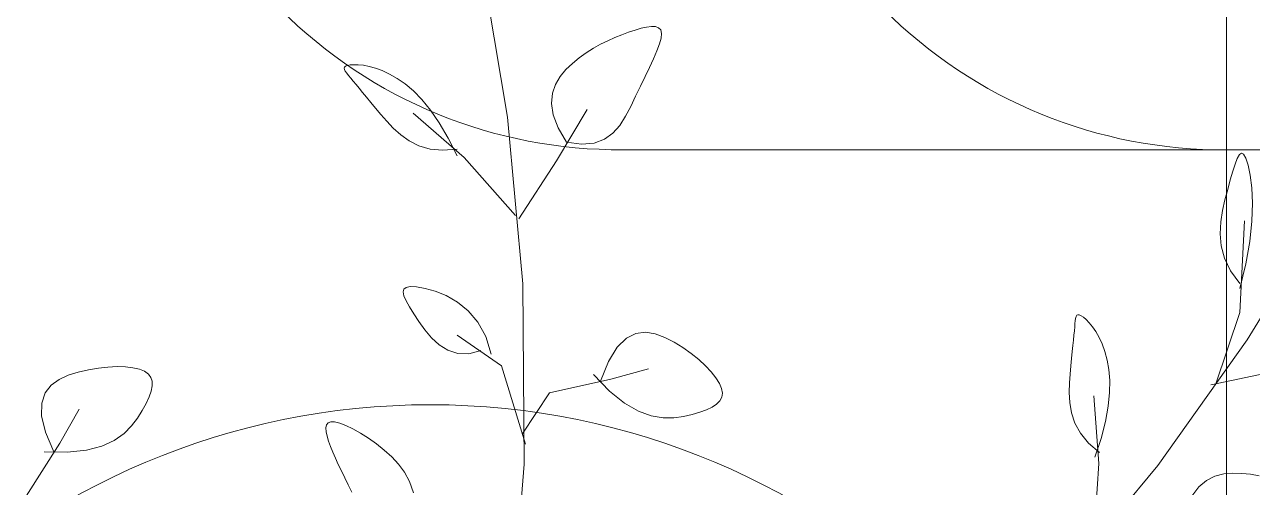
# Model space of a CAD drawing. Header units: centimetres. Extents: x -26724 to 60145, y -23645 to 6771.
# Drawn here: x -10800.5 to -10749.7, y 1066.9 to 1086.1 of the extents above; entities that cross this region are included whole.
import ezdxf

# ---------------------------------------------------------------- set-up
doc = ezdxf.new("R2010")
doc.units = ezdxf.units.CM
for name, pattern in [('AUSGEZOGEN', [0]), ('DALEKOVOD_VN', [5, 2.5, -2.5]), ('PUNKT2_S9', [0.35, 0.15, -0.1, 0, -0.1])]:
    doc.linetypes.add(name, pattern=pattern)
doc.layers.add('3.IZGLED 2', color=7, linetype='Continuous', lineweight=9, true_color=0x4a4a4a)
doc.layers.add('Moebel', color=252, linetype='PUNKT2_S9', lineweight=13)

# ---------------------------------------------------------------- blocks, each defined once
blk = doc.blocks.new('ggggt')
at = {"layer": 'Moebel', "color": 91, "linetype": 'AUSGEZOGEN', "lineweight": 18, "transparency": 33554687}
for p, q in [((1570.942, 2032.319, 13.5), (1569.881, 2038.609, 13.5)), ((1576.478, 2035.995, 13.5), (1576.707, 2036.048, 13.5)), ((1576.707, 2036.048, 13.5), (1576.908, 2036.072, 13.5)), ((1576.908, 2036.072, 13.5), (1577.076, 2036.064, 13.5)), ((1577.076, 2036.064, 13.5), (1577.206, 2036.017, 13.5)), ((1575.098, 2035.48, 13.5), (1575.392, 2035.61, 13.5)), ((1575.392, 2035.61, 13.5), (1575.679, 2035.727, 13.5)), ((1575.679, 2035.727, 13.5), (1575.959, 2035.83, 13.5)), ((1575.959, 2035.83, 13.5), (1576.226, 2035.921, 13.5)), ((1576.226, 2035.921, 13.5), (1576.478, 2035.995, 13.5)), ((1577.206, 2036.017, 13.5), (1577.291, 2035.925, 13.5)), ((1577.309, 2035.589, 13.5), (1577.243, 2035.345, 13.5)), ((1577.291, 2035.925, 13.5), (1577.326, 2035.784, 13.5)), ((1577.326, 2035.784, 13.5), (1577.309, 2035.589, 13.5)), ((1574.209, 2034.981, 13.5), (1574.504, 2035.167, 13.5)), ((1574.504, 2035.167, 13.5), (1574.801, 2035.332, 13.5)), ((1574.801, 2035.332, 13.5), (1575.098, 2035.48, 13.5)), ((1577.136, 2035.058, 13.5), (1576.997, 2034.733, 13.5)), ((1577.243, 2035.345, 13.5), (1577.136, 2035.058, 13.5)), ((1573.365, 2034.286, 13.5), (1573.635, 2034.543, 13.5)), ((1573.635, 2034.543, 13.5), (1573.918, 2034.774, 13.5)), ((1573.918, 2034.774, 13.5), (1574.209, 2034.981, 13.5)), ((1576.997, 2034.733, 13.5), (1576.831, 2034.376, 13.5)), ((1564.172, 2034.338, 13.5), (1564.186, 2034.384, 13.5)), ((1564.185, 2034.281, 13.5), (1564.172, 2034.338, 13.5)), ((1564.224, 2034.214, 13.5), (1564.185, 2034.281, 13.5)), ((1564.186, 2034.384, 13.5), (1564.23, 2034.422, 13.5)), ((1564.283, 2034.134, 13.5), (1564.224, 2034.214, 13.5)), ((1564.23, 2034.422, 13.5), (1564.309, 2034.452, 13.5)), ((1564.359, 2034.041, 13.5), (1564.283, 2034.134, 13.5)), ((1564.309, 2034.452, 13.5), (1564.425, 2034.475, 13.5)), ((1564.45, 2033.934, 13.5), (1564.359, 2034.041, 13.5)), ((1564.425, 2034.475, 13.5), (1564.575, 2034.487, 13.5)), ((1564.575, 2034.487, 13.5), (1564.758, 2034.484, 13.5)), ((1564.758, 2034.484, 13.5), (1564.97, 2034.462, 13.5)), ((1564.97, 2034.462, 13.5), (1565.208, 2034.416, 13.5)), ((1565.208, 2034.416, 13.5), (1565.47, 2034.344, 13.5)), ((1565.47, 2034.344, 13.5), (1565.753, 2034.24, 13.5)), ((1565.753, 2034.24, 13.5), (1566.054, 2034.1, 13.5)), ((1566.054, 2034.1, 13.5), (1566.371, 2033.92, 13.5)), ((1572.931, 2033.672, 13.5), (1573.123, 2033.997, 13.5)), ((1573.123, 2033.997, 13.5), (1573.365, 2034.286, 13.5)), ((1576.647, 2033.994, 13.5), (1576.451, 2033.593, 13.5)), ((1576.831, 2034.376, 13.5), (1576.647, 2033.994, 13.5)), ((1564.553, 2033.811, 13.5), (1564.45, 2033.934, 13.5)), ((1564.669, 2033.672, 13.5), (1564.553, 2033.811, 13.5)), ((1564.798, 2033.515, 13.5), (1564.669, 2033.672, 13.5)), ((1564.942, 2033.339, 13.5), (1564.798, 2033.515, 13.5)), ((1566.371, 2033.92, 13.5), (1566.701, 2033.69, 13.5)), ((1566.701, 2033.69, 13.5), (1567.043, 2033.4, 13.5)), ((1572.807, 2033.303, 13.5), (1572.931, 2033.672, 13.5)), ((1576.451, 2033.593, 13.5), (1576.251, 2033.177, 13.5)), ((1565.103, 2033.143, 13.5), (1564.942, 2033.339, 13.5)), ((1565.282, 2032.926, 13.5), (1565.103, 2033.143, 13.5)), ((1567.043, 2033.4, 13.5), (1567.394, 2033.04, 13.5)), ((1567.394, 2033.04, 13.5), (1567.753, 2032.601, 13.5)), ((1572.771, 2032.885, 13.5), (1572.807, 2033.303, 13.5)), ((1576.251, 2033.177, 13.5), (1576.051, 2032.757, 13.5)), ((1565.48, 2032.688, 13.5), (1565.282, 2032.926, 13.5)), ((1565.699, 2032.426, 13.5), (1565.48, 2032.688, 13.5)), ((1569.151, 2030.647, 13.5), (1567.031, 2032.485, 13.5)), ((1567.753, 2032.601, 13.5), (1568.118, 2032.073, 13.5)), ((1572.842, 2032.412, 13.5), (1572.771, 2032.885, 13.5)), ((1572.971, 2030.509, 13.5), (1574.246, 2032.632, 13.5)), ((1576.051, 2032.757, 13.5), (1575.838, 2032.348, 13.5)), ((1565.941, 2032.143, 13.5), (1565.699, 2032.426, 13.5)), ((1566.212, 2031.853, 13.5), (1565.941, 2032.143, 13.5)), ((1568.118, 2032.073, 13.5), (1568.487, 2031.445, 13.5)), ((1571.575, 2025.413, 13.5), (1570.942, 2032.319, 13.5)), ((1573.04, 2031.878, 13.5), (1572.842, 2032.412, 13.5)), ((1575.595, 2031.972, 13.5), (1575.308, 2031.648, 13.5)), ((1575.838, 2032.348, 13.5), (1575.595, 2031.972, 13.5)), ((1566.52, 2031.575, 13.5), (1566.212, 2031.853, 13.5)), ((1566.871, 2031.327, 13.5), (1566.52, 2031.575, 13.5)), ((1573.385, 2031.277, 13.5), (1573.04, 2031.878, 13.5)), ((1575.308, 2031.648, 13.5), (1574.96, 2031.397, 13.5)), ((1567.273, 2031.127, 13.5), (1566.871, 2031.327, 13.5)), ((1567.734, 2030.992, 13.5), (1567.273, 2031.127, 13.5)), ((1568.259, 2030.94, 13.5), (1567.734, 2030.992, 13.5)), ((1568.857, 2030.99, 13.5), (1568.259, 2030.94, 13.5)), ((1568.487, 2031.445, 13.5), (1568.857, 2030.707, 13.5)), ((1574.014, 2031.191, 13.5), (1573.385, 2031.277, 13.5)), ((1573.385, 2031.277, 13.5), (1573.385, 2031.277, 13.5)), ((1574.534, 2031.238, 13.5), (1574.014, 2031.191, 13.5)), ((1574.96, 2031.397, 13.5), (1574.534, 2031.238, 13.5)), ((1571.271, 2028.244, 13.5), (1569.151, 2030.647, 13.5)), ((1571.413, 2028.103, 13.5), (1572.971, 2030.509, 13.5)), ((1601.087, 2030.373, 13.5), (1601.178, 2030.607, 13.5)), ((1601.178, 2030.607, 13.5), (1601.266, 2030.762, 13.5)), ((1601.266, 2030.762, 13.5), (1601.354, 2030.824, 13.5)), ((1601.354, 2030.824, 13.5), (1601.443, 2030.781, 13.5)), ((1601.443, 2030.781, 13.5), (1601.535, 2030.62, 13.5)), ((1601.535, 2030.62, 13.5), (1601.629, 2030.33, 13.5)), ((1600.892, 2029.716, 13.5), (1600.993, 2030.072, 13.5)), ((1600.993, 2030.072, 13.5), (1601.087, 2030.373, 13.5)), ((1601.629, 2030.33, 13.5), (1601.714, 2029.917, 13.5)), ((1600.784, 2029.32, 13.5), (1600.892, 2029.716, 13.5)), ((1601.714, 2029.917, 13.5), (1601.777, 2029.386, 13.5)), ((1600.67, 2028.895, 13.5), (1600.784, 2029.32, 13.5)), ((1601.777, 2029.386, 13.5), (1601.804, 2028.746, 13.5)), ((1600.493, 2027.973, 13.5), (1600.566, 2028.444, 13.5)), ((1600.566, 2028.444, 13.5), (1600.67, 2028.895, 13.5)), ((1601.804, 2028.746, 13.5), (1601.782, 2028.002, 13.5)), ((1600.471, 2027.484, 13.5), (1600.493, 2027.973, 13.5)), ((1601.284, 2024.223, 13.5), (1601.485, 2028.021, 13.5)), ((1601.589, 2023.089, 13.5), (1604.616, 2028.018, 13.5)), ((1601.782, 2028.002, 13.5), (1601.697, 2027.162, 13.5)), ((1600.519, 2026.981, 13.5), (1600.471, 2027.484, 13.5)), ((1600.657, 2026.467, 13.5), (1600.519, 2026.981, 13.5)), ((1601.697, 2027.162, 13.5), (1601.535, 2026.233, 13.5)), ((1600.906, 2025.946, 13.5), (1600.657, 2026.467, 13.5)), ((1601.284, 2025.422, 13.5), (1600.906, 2025.946, 13.5)), ((1601.535, 2026.233, 13.5), (1601.284, 2025.222, 13.5)), ((1571.64, 2017.939, 13.5), (1571.575, 2025.413, 13.5)), ((1566.615, 2025.073, 13.5), (1566.641, 2025.19, 13.5)), ((1566.652, 2024.912, 13.5), (1566.615, 2025.073, 13.5)), ((1566.641, 2025.19, 13.5), (1566.739, 2025.265, 13.5)), ((1566.743, 2024.708, 13.5), (1566.652, 2024.912, 13.5)), ((1566.739, 2025.265, 13.5), (1566.915, 2025.296, 13.5)), ((1566.915, 2025.296, 13.5), (1567.178, 2025.282, 13.5)), ((1567.178, 2025.282, 13.5), (1567.53, 2025.223, 13.5)), ((1567.53, 2025.223, 13.5), (1567.949, 2025.107, 13.5)), ((1567.949, 2025.107, 13.5), (1568.406, 2024.921, 13.5)), ((1568.406, 2024.921, 13.5), (1568.872, 2024.653, 13.5)), ((1566.882, 2024.462, 13.5), (1566.743, 2024.708, 13.5)), ((1567.059, 2024.174, 13.5), (1566.882, 2024.462, 13.5)), ((1568.872, 2024.653, 13.5), (1569.32, 2024.29, 13.5)), ((1567.27, 2023.848, 13.5), (1567.059, 2024.174, 13.5)), ((1567.513, 2023.507, 13.5), (1567.27, 2023.848, 13.5)), ((1569.32, 2024.29, 13.5), (1569.72, 2023.819, 13.5)), ((1569.72, 2023.819, 13.5), (1570.045, 2023.228, 13.5)), ((1594.454, 2023.763, 13.5), (1594.466, 2023.883, 13.5)), ((1594.466, 2023.883, 13.5), (1594.48, 2023.981, 13.5)), ((1594.48, 2023.981, 13.5), (1594.501, 2024.056, 13.5)), ((1594.501, 2024.056, 13.5), (1594.531, 2024.106, 13.5)), ((1594.531, 2024.106, 13.5), (1594.574, 2024.129, 13.5)), ((1594.574, 2024.129, 13.5), (1594.632, 2024.124, 13.5)), ((1594.632, 2024.124, 13.5), (1594.71, 2024.089, 13.5)), ((1594.71, 2024.089, 13.5), (1594.807, 2024.024, 13.5)), ((1594.807, 2024.024, 13.5), (1594.922, 2023.926, 13.5)), ((1594.922, 2023.926, 13.5), (1595.049, 2023.795, 13.5)), ((1600.283, 2021.224, 13.5), (1601.284, 2024.223, 13.5)), ((1567.794, 2023.178, 13.5), (1567.513, 2023.507, 13.5)), ((1576.262, 2023.355, 13.5), (1575.867, 2023.158, 13.5)), ((1576.663, 2023.406, 13.5), (1576.262, 2023.355, 13.5)), ((1577.066, 2023.341, 13.5), (1576.663, 2023.406, 13.5)), ((1577.462, 2023.193, 13.5), (1577.066, 2023.341, 13.5)), ((1594.412, 2023.283, 13.5), (1594.429, 2023.463, 13.5)), ((1594.429, 2023.463, 13.5), (1594.443, 2023.623, 13.5)), ((1594.443, 2023.623, 13.5), (1594.454, 2023.763, 13.5)), ((1595.049, 2023.795, 13.5), (1595.183, 2023.629, 13.5)), ((1595.183, 2023.629, 13.5), (1595.32, 2023.429, 13.5)), ((1595.32, 2023.429, 13.5), (1595.453, 2023.192, 13.5)), ((1568.113, 2022.887, 13.5), (1567.794, 2023.178, 13.5)), ((1568.475, 2022.661, 13.5), (1568.113, 2022.887, 13.5)), ((1570.7, 2022.019, 13.5), (1568.862, 2023.29, 13.5)), ((1570.045, 2023.228, 13.5), (1570.265, 2022.503, 13.5)), ((1575.867, 2023.158, 13.5), (1575.486, 2022.783, 13.5)), ((1577.846, 2022.993, 13.5), (1577.462, 2023.193, 13.5)), ((1578.211, 2022.767, 13.5), (1577.846, 2022.993, 13.5)), ((1594.345, 2022.603, 13.5), (1594.37, 2022.855, 13.5)), ((1594.37, 2022.855, 13.5), (1594.392, 2023.081, 13.5)), ((1594.392, 2023.081, 13.5), (1594.412, 2023.283, 13.5)), ((1595.453, 2023.192, 13.5), (1595.58, 2022.919, 13.5)), ((1595.58, 2022.919, 13.5), (1595.694, 2022.607, 13.5)), ((1597.891, 2017.891, 13.5), (1601.589, 2023.089, 13.5)), ((1568.882, 2022.528, 13.5), (1568.475, 2022.661, 13.5)), ((1569.336, 2022.513, 13.5), (1568.882, 2022.528, 13.5)), ((1569.84, 2022.644, 13.5), (1569.336, 2022.513, 13.5)), ((1575.486, 2022.783, 13.5), (1575.125, 2022.199, 13.5)), ((1578.553, 2022.526, 13.5), (1578.211, 2022.767, 13.5)), ((1578.865, 2022.275, 13.5), (1578.553, 2022.526, 13.5)), ((1594.29, 2022.014, 13.5), (1594.318, 2022.323, 13.5)), ((1594.318, 2022.323, 13.5), (1594.345, 2022.603, 13.5)), ((1595.694, 2022.607, 13.5), (1595.791, 2022.255, 13.5)), ((1553.579, 2021.851, 13.5), (1553.16, 2021.752, 13.5)), ((1553.991, 2021.922, 13.5), (1553.579, 2021.851, 13.5)), ((1554.389, 2021.965, 13.5), (1553.991, 2021.922, 13.5)), ((1554.766, 2021.982, 13.5), (1554.389, 2021.965, 13.5)), ((1555.114, 2021.972, 13.5), (1554.766, 2021.982, 13.5)), ((1555.426, 2021.935, 13.5), (1555.114, 2021.972, 13.5)), ((1555.693, 2021.873, 13.5), (1555.426, 2021.935, 13.5)), ((1555.909, 2021.786, 13.5), (1555.693, 2021.873, 13.5)), ((1556.067, 2021.673, 13.5), (1555.909, 2021.786, 13.5)), ((1571.688, 2018.766, 13.5), (1570.7, 2022.019, 13.5)), ((1575.125, 2022.199, 13.5), (1574.791, 2021.375, 13.5)), ((1575.227, 2021.457, 13.5), (1576.784, 2021.883, 13.5)), ((1579.143, 2022.02, 13.5), (1578.865, 2022.275, 13.5)), ((1579.382, 2021.766, 13.5), (1579.143, 2022.02, 13.5)), ((1594.259, 2021.674, 13.5), (1594.29, 2022.014, 13.5)), ((1595.791, 2022.255, 13.5), (1595.861, 2021.859, 13.5)), ((1595.861, 2021.859, 13.5), (1595.898, 2021.412, 13.5)), ((1600.083, 2021.224, 13.5), (1603.888, 2022.024, 13.5)), ((1552.362, 2021.447, 13.5), (1552.032, 2021.208, 13.5)), ((1552.747, 2021.623, 13.5), (1552.362, 2021.447, 13.5)), ((1553.16, 2021.752, 13.5), (1552.747, 2021.623, 13.5)), ((1556.17, 2021.535, 13.5), (1556.067, 2021.673, 13.5)), ((1556.22, 2021.372, 13.5), (1556.17, 2021.535, 13.5)), ((1556.221, 2021.183, 13.5), (1556.22, 2021.372, 13.5)), ((1572.68, 2020.889, 13.5), (1575.227, 2021.457, 13.5)), ((1574.508, 2021.658, 13.5), (1575.174, 2020.967, 13.5)), ((1579.577, 2021.52, 13.5), (1579.382, 2021.766, 13.5)), ((1579.722, 2021.287, 13.5), (1579.577, 2021.52, 13.5)), ((1579.813, 2021.073, 13.5), (1579.722, 2021.287, 13.5)), ((1594.217, 2020.906, 13.5), (1594.23, 2021.303, 13.5)), ((1594.23, 2021.303, 13.5), (1594.259, 2021.674, 13.5)), ((1595.898, 2021.412, 13.5), (1595.892, 2020.91, 13.5)), ((1551.784, 2020.889, 13.5), (1551.644, 2020.47, 13.5)), ((1552.032, 2021.208, 13.5), (1551.784, 2020.889, 13.5)), ((1556.092, 2020.727, 13.5), (1556.178, 2020.968, 13.5)), ((1556.178, 2020.968, 13.5), (1556.221, 2021.183, 13.5)), ((1571.547, 2019.19, 13.5), (1572.68, 2020.889, 13.5)), ((1575.174, 2020.967, 13.5), (1575.795, 2020.469, 13.5)), ((1579.845, 2020.881, 13.5), (1579.813, 2021.073, 13.5)), ((1579.82, 2020.711, 13.5), (1579.845, 2020.881, 13.5)), ((1594.238, 2020.492, 13.5), (1594.217, 2020.906, 13.5)), ((1595.443, 2017.975, 13.5), (1595.243, 2020.774, 13.5)), ((1595.892, 2020.91, 13.5), (1595.836, 2020.345, 13.5)), ((1551.644, 2020.47, 13.5), (1551.64, 2019.936, 13.5)), ((1555.809, 2020.167, 13.5), (1555.968, 2020.46, 13.5)), ((1555.968, 2020.46, 13.5), (1556.092, 2020.727, 13.5)), ((1575.795, 2020.469, 13.5), (1576.37, 2020.135, 13.5)), ((1579.194, 2020.195, 13.5), (1579.425, 2020.305, 13.5)), ((1579.425, 2020.305, 13.5), (1579.608, 2020.426, 13.5)), ((1579.608, 2020.426, 13.5), (1579.74, 2020.56, 13.5)), ((1579.74, 2020.56, 13.5), (1579.82, 2020.711, 13.5)), ((1594.311, 2020.068, 13.5), (1594.238, 2020.492, 13.5)), ((1595.836, 2020.345, 13.5), (1595.72, 2019.714, 13.5)), ((1551.64, 2019.936, 13.5), (1551.798, 2019.268, 13.5)), ((1552.395, 2018.814, 13.5), (1553.194, 2020.216, 13.5)), ((1555.371, 2019.525, 13.5), (1555.615, 2019.85, 13.5)), ((1555.615, 2019.85, 13.5), (1555.809, 2020.167, 13.5)), ((1576.37, 2020.135, 13.5), (1576.901, 2019.94, 13.5)), ((1576.901, 2019.94, 13.5), (1577.389, 2019.855, 13.5)), ((1577.389, 2019.855, 13.5), (1577.834, 2019.855, 13.5)), ((1577.834, 2019.855, 13.5), (1578.237, 2019.912, 13.5)), ((1578.237, 2019.912, 13.5), (1578.598, 2019.999, 13.5)), ((1578.598, 2019.999, 13.5), (1578.917, 2020.094, 13.5)), ((1578.917, 2020.094, 13.5), (1579.194, 2020.195, 13.5)), ((1594.454, 2019.642, 13.5), (1594.311, 2020.068, 13.5)), ((1551.798, 2019.268, 13.5), (1552.144, 2018.448, 13.5)), ((1555.056, 2019.211, 13.5), (1555.371, 2019.525, 13.5)), ((1563.421, 2019.44, 13.5), (1563.446, 2019.563, 13.5)), ((1563.431, 2019.286, 13.5), (1563.421, 2019.44, 13.5)), ((1563.469, 2019.104, 13.5), (1563.431, 2019.286, 13.5)), ((1563.446, 2019.563, 13.5), (1563.51, 2019.649, 13.5)), ((1563.51, 2019.649, 13.5), (1563.619, 2019.693, 13.5)), ((1563.619, 2019.693, 13.5), (1563.778, 2019.691, 13.5)), ((1563.778, 2019.691, 13.5), (1563.99, 2019.64, 13.5)), ((1563.99, 2019.64, 13.5), (1564.246, 2019.543, 13.5)), ((1564.246, 2019.543, 13.5), (1564.537, 2019.404, 13.5)), ((1564.537, 2019.404, 13.5), (1564.852, 2019.228, 13.5)), ((1594.684, 2019.221, 13.5), (1594.454, 2019.642, 13.5)), ((1595.72, 2019.714, 13.5), (1595.537, 2019.009, 13.5)), ((1550.995, 2016.612, 13.5), (1552.395, 2018.814, 13.5)), ((1554.137, 2018.688, 13.5), (1554.651, 2018.926, 13.5)), ((1554.651, 2018.926, 13.5), (1555.056, 2019.211, 13.5)), ((1563.531, 2018.9, 13.5), (1563.469, 2019.104, 13.5)), ((1563.612, 2018.677, 13.5), (1563.531, 2018.9, 13.5)), ((1564.852, 2019.228, 13.5), (1565.181, 2019.019, 13.5)), ((1565.181, 2019.019, 13.5), (1565.513, 2018.783, 13.5)), ((1565.513, 2018.783, 13.5), (1565.838, 2018.522, 13.5)), ((1595.019, 2018.813, 13.5), (1594.684, 2019.221, 13.5)), ((1595.477, 2018.426, 13.5), (1595.019, 2018.813, 13.5)), ((1595.537, 2019.009, 13.5), (1595.277, 2018.226, 13.5)), ((1551.744, 2018.448, 13.5), (1552.704, 2018.431, 13.5)), ((1552.704, 2018.431, 13.5), (1553.495, 2018.517, 13.5)), ((1553.495, 2018.517, 13.5), (1554.137, 2018.688, 13.5)), ((1563.707, 2018.441, 13.5), (1563.612, 2018.677, 13.5)), ((1563.814, 2018.192, 13.5), (1563.707, 2018.441, 13.5)), ((1565.838, 2018.522, 13.5), (1566.146, 2018.243, 13.5)), ((1566.146, 2018.243, 13.5), (1566.428, 2017.945, 13.5)), ((1563.932, 2017.931, 13.5), (1563.814, 2018.192, 13.5)), ((1564.061, 2017.659, 13.5), (1563.932, 2017.931, 13.5)), ((1566.428, 2017.945, 13.5), (1566.676, 2017.613, 13.5)), ((1570.993, 2009.943, 13.5), (1571.64, 2017.939, 13.5)), ((1593.455, 2012.56, 13.5), (1597.891, 2017.891, 13.5)), ((1595.243, 2014.777, 13.5), (1595.443, 2017.975, 13.5)), ((1564.199, 2017.377, 13.5), (1564.061, 2017.659, 13.5)), ((1564.345, 2017.085, 13.5), (1564.199, 2017.377, 13.5)), ((1566.676, 2017.613, 13.5), (1566.884, 2017.224, 13.5)), ((1566.884, 2017.224, 13.5), (1567.049, 2016.76, 13.5)), ((1599.585, 2016.998, 13.5), (1599.906, 2017.268, 13.5)), ((1599.906, 2017.268, 13.5), (1600.254, 2017.441, 13.5)), ((1600.254, 2017.441, 13.5), (1600.62, 2017.535, 13.5)), ((1600.62, 2017.535, 13.5), (1600.995, 2017.569, 13.5)), ((1600.995, 2017.569, 13.5), (1601.368, 2017.559, 13.5)), ((1601.368, 2017.559, 13.5), (1601.731, 2017.522, 13.5)), ((1601.731, 2017.522, 13.5), (1602.084, 2017.463, 13.5)), ((1564.499, 2016.783, 13.5), (1564.345, 2017.085, 13.5)), ((1599.3, 2016.613, 13.5), (1599.585, 2016.998, 13.5))]:
    blk.add_line(p, q, dxfattribs=at)
blk.add_circle((1567.746, 1990.122, 13.5), 30.281, dxfattribs=at)

msp = doc.modelspace()

# ---------------------------------------------------------------- linework, layer by layer
at = {"layer": '3.IZGLED 2', "linetype": 'AUSGEZOGEN', "lineweight": 18, "transparency": 33554687}
for p, q in [((-10750.732, 1643.889, 13.5), (-10750.732, 940.889, 13.5)), ((-10750.731, 1494.899, 13.5), (-10750.731, 994.899, 13.5))]:
    msp.add_line(p, q, dxfattribs=at)
at = {"layer": '3.IZGLED 2', "linetype": 'DALEKOVOD_VN', "lineweight": 18, "ltscale": 3, "transparency": 33554687}
msp.add_line((-10750.732, 1643.889, 13.5), (-10750.732, 940.889, 13.5), dxfattribs=at)
at = {"layer": '3.IZGLED 2', "elevation": 13.5}
msp.add_lwpolyline([(-10750.731, 1080.889), (-10776.065, 1080.889)], dxfattribs=at)
at = {"layer": '3.IZGLED 2', "color": 4, "ltscale": 12, "elevation": 13.5}
msp.add_lwpolyline([(-10750.731, 1080.889), (-10720.731, 1080.889), (-10720.731, 1000.889), (-10750.732, 1000.889)], close=True, dxfattribs=at)
at = {"layer": '3.IZGLED 2'}
for centre in [(-10775.898, 1100.722, 13.5), (-10750.898, 1100.721, 13.5)]:
    msp.add_arc(centre, 19.834, 179.5179, 270.4821, dxfattribs=at)

# ---------------------------------------------------------------- block references
msp.add_blockref('ggggt', (-12351.461, -950.076, 13.5), dxfattribs=at)

doc.saveas('drawing.dxf')
